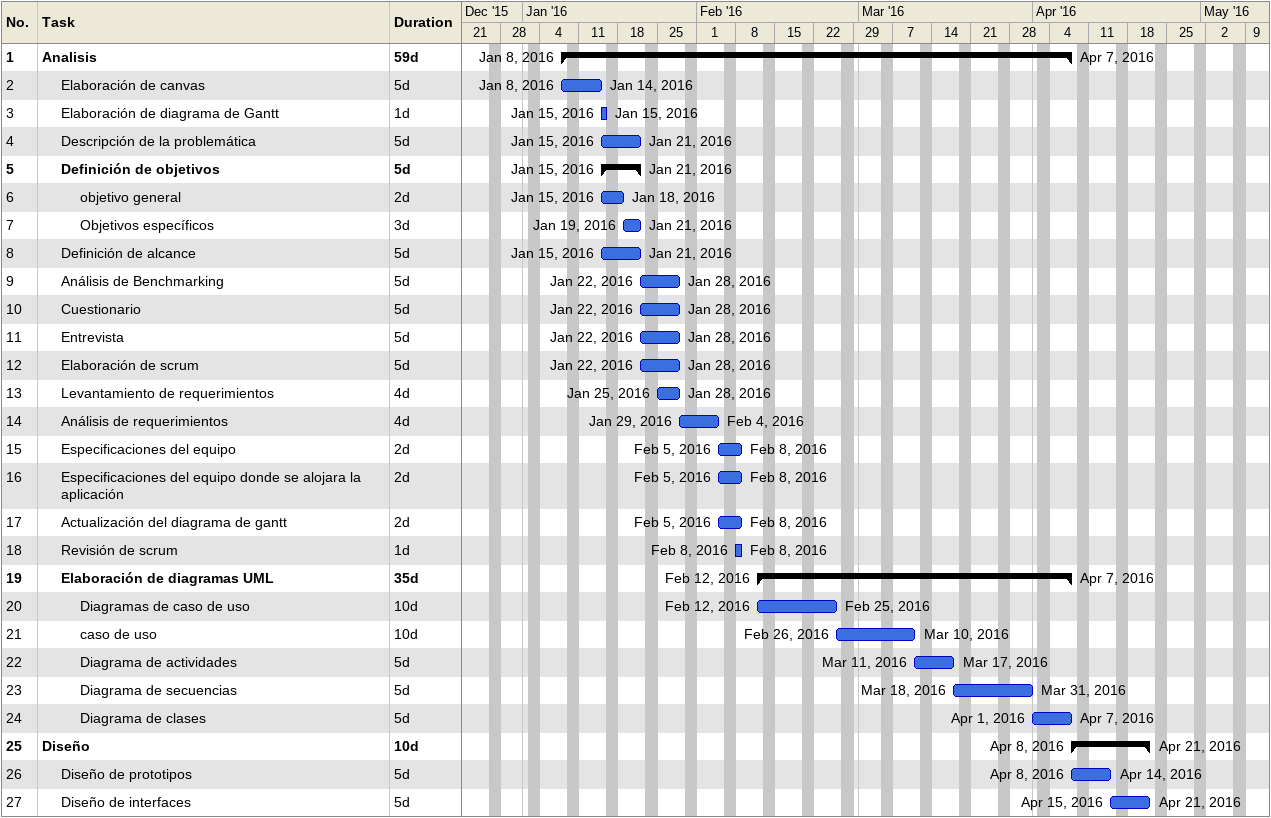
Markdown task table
| ID | Level | Task | Duration | Start | Finish |
|---|---|---|---|---|---|
| 1 | 1 | **Analisis** | 59d | 2016-01-08 | 2016-04-07 |
| 2 | 2 | Elaboración de canvas | 5d | 2016-01-08 | 2016-01-14 |
| 3 | 2 | Elaboración de diagrama de Gantt | 1d | 2016-01-15 | 2016-01-15 |
| 4 | 2 | Descripción de la problemática | 5d | 2016-01-15 | 2016-01-21 |
| 5 | 2 | **Definición de objetivos** | 5d | 2016-01-15 | 2016-01-21 |
| 6 | 3 | objetivo general | 2d | 2016-01-15 | 2016-01-18 |
| 7 | 3 | Objetivos específicos | 3d | 2016-01-19 | 2016-01-21 |
| 8 | 2 | Definición de alcance | 5d | 2016-01-15 | 2016-01-21 |
| 9 | 2 | Análisis de Benchmarking | 5d | 2016-01-22 | 2016-01-28 |
| 10 | 2 | Cuestionario | 5d | 2016-01-22 | 2016-01-28 |
| 11 | 2 | Entrevista | 5d | 2016-01-22 | 2016-01-28 |
| 12 | 2 | Elaboración de scrum | 5d | 2016-01-22 | 2016-01-28 |
| 13 | 2 | Levantamiento de requerimientos | 4d | 2016-01-25 | 2016-01-28 |
| 14 | 2 | Análisis de requerimientos | 4d | 2016-01-29 | 2016-02-04 |
| 15 | 2 | Especificaciones del equipo | 2d | 2016-02-05 | 2016-02-08 |
| 16 | 2 | Especificaciones del equipo donde se alojara la aplicación | 2d | 2016-02-05 | 2016-02-08 |
| 17 | 2 | Actualización del diagrama de gantt | 2d | 2016-02-05 | 2016-02-08 |
| 18 | 2 | Revisión de scrum | 1d | 2016-02-08 | 2016-02-08 |
| 19 | 2 | **Elaboración de diagramas UML** | 35d | 2016-02-12 | 2016-04-07 |
| 20 | 3 | Diagramas de caso de uso | 10d | 2016-02-12 | 2016-02-25 |
| 21 | 3 | caso de uso | 10d | 2016-02-26 | 2016-03-10 |
| 22 | 3 | Diagrama de actividades | 5d | 2016-03-11 | 2016-03-17 |
| 23 | 3 | Diagrama de secuencias | 5d | 2016-03-18 | 2016-03-31 |
| 24 | 3 | Diagrama de clases | 5d | 2016-04-01 | 2016-04-07 |
| 25 | 1 | **Diseño** | 10d | 2016-04-08 | 2016-04-21 |
| 26 | 2 | Diseño de prototipos | 5d | 2016-04-08 | 2016-04-14 |
| 27 | 2 | Diseño de interfaces | 5d | 2016-04-15 | 2016-04-21 |
